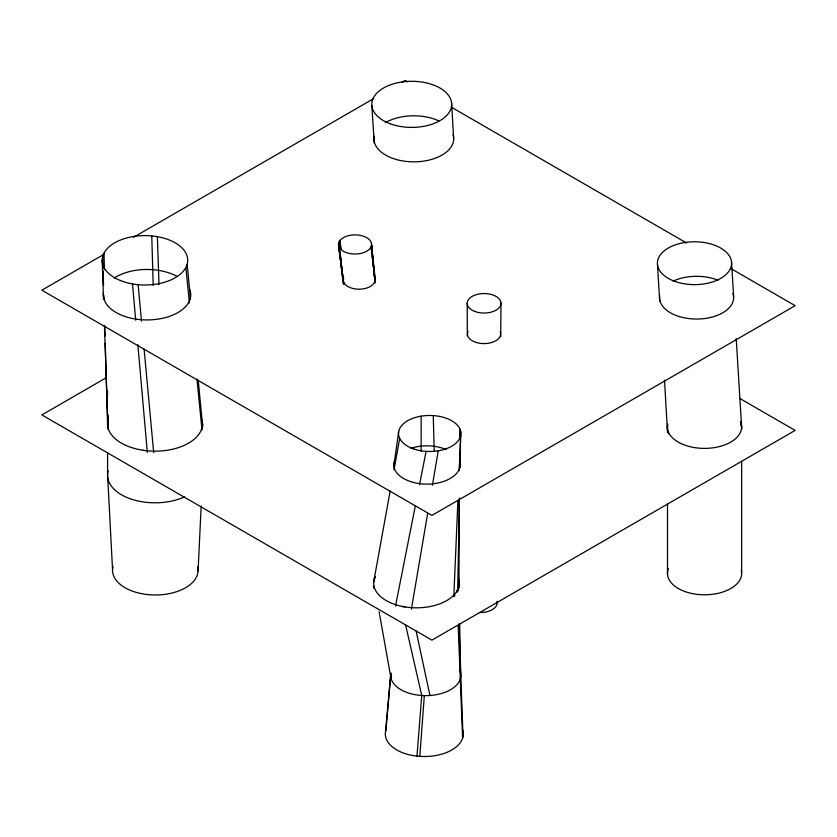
<?xml version="1.0" encoding="UTF-8"?>
<svg xmlns="http://www.w3.org/2000/svg" width="837" height="837" viewBox="0 0 837 837"><rect width="100%" height="100%" fill="white"/><g stroke="black" fill="none" stroke-linecap="round" stroke-linejoin="round"><path stroke-width="1.26" d="M458.948 587.344L459.367 498.088M459.503 467.747L459.513 465.414M459.639 439.415L459.68 428.534M500.704 336.788L500.986 303.078M457.672 591.131L459.419 498.842M460.005 467.653L460.695 431.484M457.912 500.453L453.821 596.551A42.896 24.765 0 0 0 455.014 595.222M459.189 470.53L460.674 435.543M198.076 570.907L201.173 506.019M419.818 756.376L424.317 695.62M416.983 756.125L421.743 695.505L405.61 624.936M385.993 729.791L390.9 673.053M385.554 731.423L390.701 674.538M393.746 466.617L394.248 463.081M394.405 461.919L398.694 431.411M411.427 609.106L427.571 513.855M432.415 485.24L438.253 450.798M390.188 490.869L373.731 581.663A42.896 24.765 0 0 1 375.363 577.185M393.997 469.86L399.688 438.421M395.482 606.145L415.382 505.569M419.483 484.843L426.117 451.373M457.64 589.792L456.761 591.393M104.091 254.26L41.85 290.198L431.902 515.393L795.15 305.672L730.711 268.468M133.512 237.279L373.407 98.776M401.697 82.444L405.098 80.478L407.357 81.785M106.351 377.686L41.85 414.932L431.902 640.127L795.15 430.406L739.751 398.422M148.693 269.493L152.742 269.692A42.969 24.807 0 0 1 158.517 270.361A43.765 25.267 0 0 1 177.099 276.398M142.865 450.264L147.186 450.798M404.92 606.898L402.147 606.396M451.446 107.241L686.612 243.012M416.125 631.025L429.936 695.495M379.119 611.795L379.538 614.107M379.736 615.268L390.921 677.782M338.577 245.628L343.735 284.193M343.777 283.931L338.483 243.881L343.275 283.806M375.321 281.473L371.094 246.758L375.238 283.094M339.968 251.205L341.276 262.86M341.569 265.444L343.327 280.981M375.384 281.002L371.555 245.032A16.562 9.563 0 0 0 347.617 235.898A16.562 9.563 0 0 0 345.88 252.429A16.562 9.563 0 0 0 371.555 245.032L374.673 278.836M339.895 251.163L341.13 262.745M341.402 265.319L343.034 280.772M185.877 267.474L189.403 302.973M196.957 379.035L201.979 429.747A47.531 27.443 0 0 0 202.135 421.325M187.185 264.23L190.522 299.311M198.223 380.113L202.606 426.064M343.369 276.628L343.609 279.213M138.136 284.685L141.505 321.105M144.079 348.893L153.694 452.691M371.461 243.285L374.641 278.041M132.518 283.931L135.699 320.184M137.864 344.739L147.322 452.336M371.827 105.441L374.254 143.117M731.517 261.761L733.672 296.978M736.225 338.713L741.645 427.393M657.463 264.649L659.682 301.006M664.505 380.218L667.507 432.164M451.624 103.244L453.644 138.44M112.545 569.662L107.575 474.558L107.575 452.712M458.195 625.794L462.599 738.224M458.896 624.099L463.028 736.591M157.377 236.662L158.999 284.611M102.166 260.433L103.516 299.416M104.426 325.394L108.046 429.193A47.531 27.443 0 0 1 108.193 420.77L108.046 414.953M151.759 235.908L153.202 285.501M102.71 256.363L103.056 268.332M103.118 270.749L103.547 285.375M103.83 295.273L103.945 299.039M104.719 325.75L105.012 336.16M105.221 343.191L107.575 424.453M107.523 422.926L107.596 425.468A47.447 27.391 0 0 0 142.939 450.243M433.263 415.591L434.215 451.122M104.008 253.119L104.416 269.42M107.429 390.502L107.554 395.158M459.649 623.565L460.612 672.969M467.213 303.517L467.339 335.689M421.126 416.156L421.157 451.258M741.645 461.333L741.645 572.288M667.507 503.958L667.507 574.454M197.626 566.639A42.781 24.702 0 0 1 155.054 594.981A42.781 24.702 0 0 1 113.079 566.356M184.485 496.927A47.531 27.443 0 0 1 130.886 498.988A47.531 27.443 0 0 1 108.193 470.875M462.641 729.916A38.994 22.515 0 0 1 423.449 756.512A38.994 22.515 0 0 1 386.286 728.964M460.047 671.044A35.091 20.266 0 0 1 427.843 695.599A35.091 20.266 0 0 1 390.837 673.419M458.686 580.564A42.896 24.765 0 0 1 457.065 592.282M373.993 588.453A42.896 24.765 0 0 1 373.543 586.141M741.289 570.248A37.11 21.427 0 0 1 703.164 594.783A37.11 21.427 0 0 1 668.376 568.647M668.564 433.66A37.11 21.427 0 0 1 667.79 425.646M740.588 423.292A37.11 21.427 0 0 1 741.655 429.391M497 601.29A16.897 9.751 0 0 1 479.517 612.538M453.037 134.673A39.862 23.017 0 0 1 415.173 161.823A39.862 23.017 0 0 1 374.223 136.211M385.302 122.736A39.862 23.017 0 0 1 438.682 120.821M189.612 288.995A43.765 25.267 0 0 1 190.397 297.993A42.969 24.807 0 0 1 189.235 301.32L187.99 303.559A43.723 25.236 0 0 1 145.429 319.912L141.38 319.734A42.969 24.807 0 0 1 135.604 319.064M135.531 319.043A43.723 25.236 0 0 1 103.474 292.573M114.135 278.072A43.723 25.236 0 0 1 148.662 269.472M459.837 462.83A31.733 18.32 0 0 1 460.068 464.88L459.994 466.188A31.586 18.236 0 0 1 459.251 469.128M459.241 469.128A33.595 19.397 0 0 1 432.656 483.817A31.733 18.32 0 0 1 427.079 484.131L424.83 484.089A31.586 18.236 0 0 1 419.724 483.66A33.595 19.397 0 0 1 394.279 468.301A31.733 18.32 0 0 1 393.746 465.079L393.808 463.782A31.586 18.236 0 0 1 394.562 460.842A33.595 19.397 0 0 1 394.865 460.151M410.904 448.287A33.595 19.397 0 0 1 421.147 446.142A31.733 18.32 0 0 1 426.734 445.839L428.983 445.88A31.586 18.236 0 0 1 434.089 446.309A33.595 19.397 0 0 1 446.173 449.49M732.846 293.337A37.016 21.375 0 0 1 698.717 319.012A37.016 21.375 0 0 1 659.734 295.764M673.178 281.127A37.016 21.375 0 0 1 718.01 280.249M500.16 331.776A16.594 9.573 0 0 1 483.702 343.588A16.594 9.573 0 0 1 468.071 331.41M374.641 278.407A15.84 9.144 0 0 1 358.947 289.194A15.84 9.144 0 0 1 343.526 278.271M147.228 450.777A47.447 27.391 0 0 0 153.589 451.143L157.963 451.122A47.447 27.391 0 0 0 200.922 430.731L201.832 428.262A47.447 27.391 0 0 0 202.46 424.589L202.397 422.036A47.447 27.391 0 0 0 201.926 419.567M107.596 422.926A47.447 27.391 0 0 1 108.224 419.253M453.884 595.076A42.687 24.65 0 0 0 458.958 585.89A42.771 24.691 0 0 0 458.498 578.576M453.874 595.086A42.771 24.691 0 0 1 400.212 605.978A42.771 24.691 0 0 1 375.269 576.463M740.504 421.817A37.11 21.427 0 0 1 706.501 448.36A37.11 21.427 0 0 1 667.706 424.097M339.676 248.62L338.943 242.155L339.623 248.589M340.847 249.457L340.01 240.407L340.837 249.395M390.032 123.709A39.946 23.059 0 0 0 451.614 105.504A39.946 23.059 0 0 0 393.526 83.815A39.946 23.059 0 0 0 390.032 123.709M120.716 280.657A42.781 24.702 0 0 0 187.593 262.232A42.781 24.702 0 0 0 126.523 238.001A42.781 24.702 0 0 0 120.716 280.657M413.97 449.03A31.199 18.006 0 0 0 460.884 433.566A31.199 18.006 0 0 0 414.221 417.841A31.199 18.006 0 0 0 413.97 449.03M674.957 281.42A37.11 21.427 0 0 0 731.59 263.864A37.11 21.427 0 0 0 676.934 244.331A37.11 21.427 0 0 0 674.957 281.42M474.527 311.333A16.897 9.751 0 0 0 500.934 304.072A16.897 9.751 0 0 0 476.839 294.488A16.897 9.751 0 0 0 474.527 311.333"/></g></svg>
